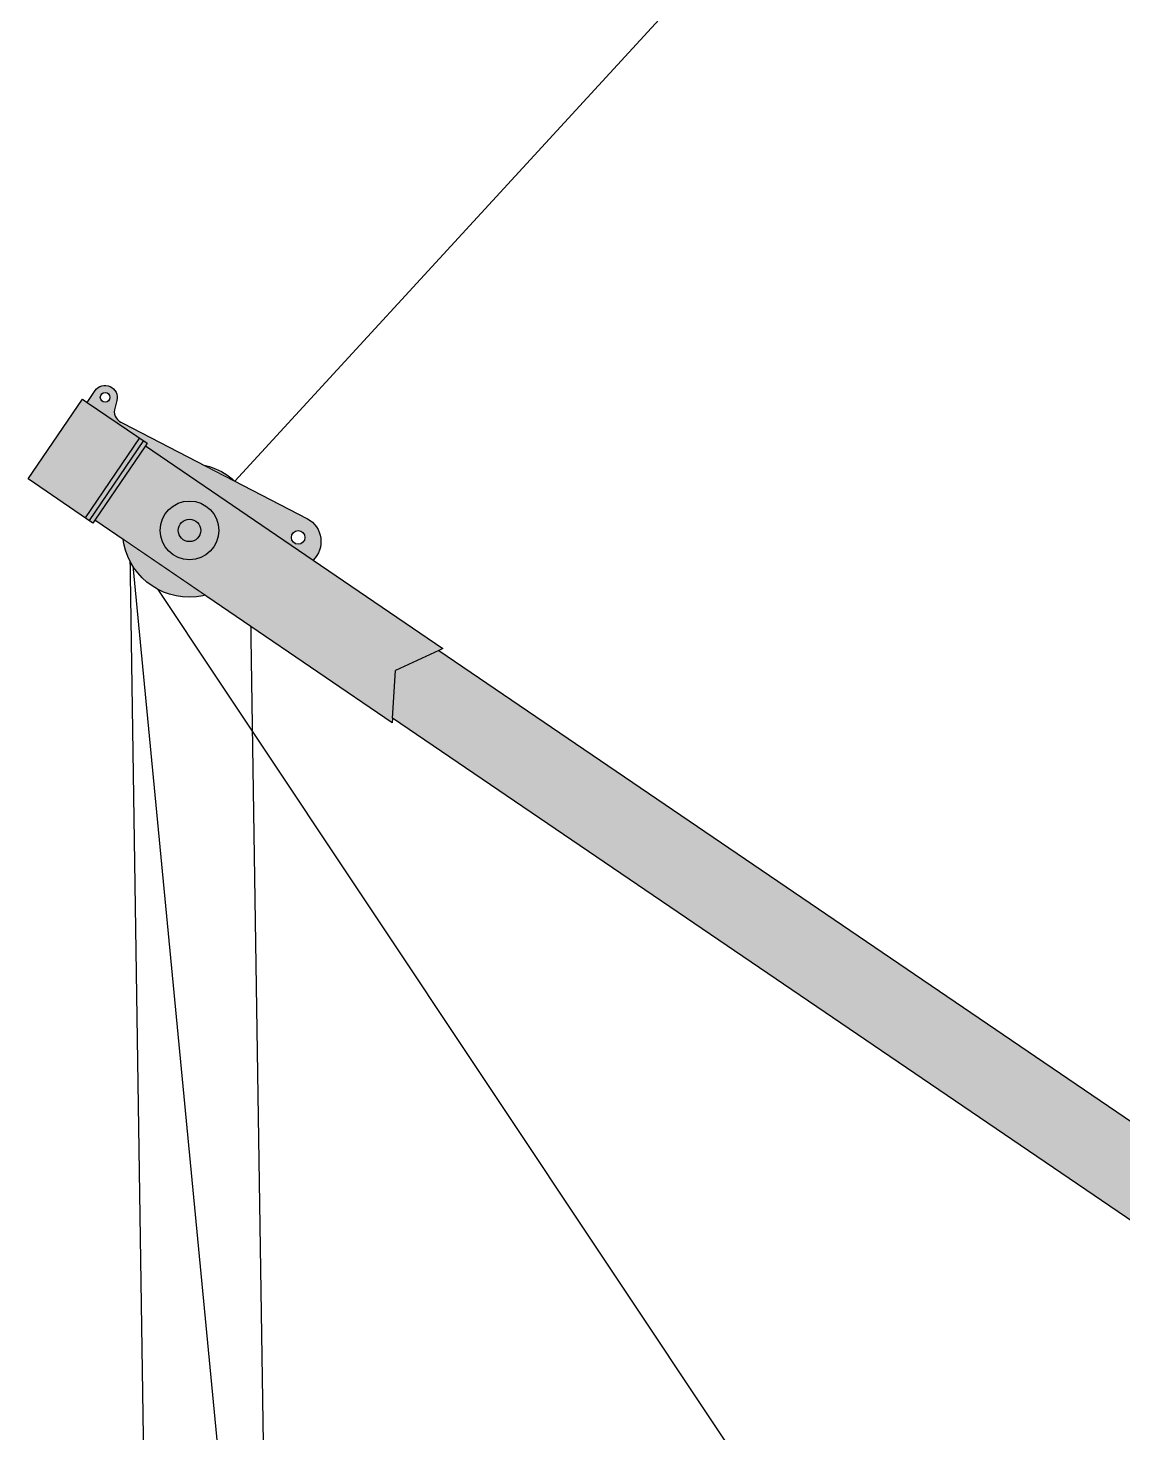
# Model space of a CAD drawing. Header units: millimetres. Extents: x -6554 to 5456, y -10594 to 19581.
# Drawn here: x -6399 to -2802, y 4893 to 9509 of the extents above; entities that cross this region are included whole.
import ezdxf
from ezdxf.enums import TextEntityAlignment as Align

# ---------------------------------------------------------------- set-up
doc = ezdxf.new("R2010")
doc.units = ezdxf.units.MM
doc.set_wipeout_variables(frame=1)
doc.layers.add('Техника. Кран SANY SCC 1800', color=251, linetype='Continuous')
doc.layers.add('Техника. Кран SANY SCC 1800 Штрих', color=7, linetype='Continuous', true_color=0xffe494)
doc.styles.get("Standard").update_dxf_attribs({"font": 'arial.ttf'})

# ---------------------------------------------------------------- blocks, each defined once
blk = doc.blocks.new('BLOCK-20201115.183852')
at = {"color": 0, "linetype": 'ByBlock', "lineweight": -2, "transparency": 16777216}
blk.add_wipeout([(-7285.502687272728, 48.89685912999494), (-7301.735480297988, 95.34768076534465), (-7327.886342861408, 137.02878904222644), (-7362.647092975729, 171.85511028765313), (-7404.278843938727, 198.08447764096445), (-7450.6989911489, 214.4047819575485), (-7499.58539321305, 219.99960932058957), (-7548.4925357452885, 214.58908168169228), (-7594.973866829638, 198.44385760064915), (-7636.704184384485, 172.3715927053313), (-7671.595953070778, 137.67653717947587), (-7697.903732056942, 96.0942913909771), (-7714.311489701153, 49.704983473215634), (-7719.998437283747, 0.8292121013714677), (-7714.680088494877, -48.088040132988226), (-7698.622490699927, -94.5997155817995), (-7672.628916071779, -136.37909420392498), (-7637.999678358422, -171.33618640839586), (-7596.467085429216, -197.72228359189057), (-7550.10878156157, -214.21743628942613), (-7501.243814470736, -219.99648389363483), (-7452.316626270285, -214.77033284360368), (-7405.7747716493195, -198.80041836540977), (-7363.9464803448545, -172.885626324015), (-7328.9241887768985, -138.32232941343182), (-7302.459867109751, -96.83953685196366), (-7285.877377943586, -50.51240168202321), (-7280.00625084281, -1.6584124225310006), (-7280, 4.547473508864641e-13)], dxfattribs=at)
at = {"layer": 'Техника. Кран SANY SCC 1800 Штрих', "true_color": 0xadadad, "transparency": 16777216}
h = blk.add_hatch(color=253, dxfattribs=at)
h.dxf.hatch_style = 1
edge = h.paths.add_edge_path()
edge.add_arc((-7500, 0), 220, 0, 360)
at = {"color": 0, "linetype": 'ByBlock', "lineweight": -2, "transparency": 16777216}
blk.add_circle((-7500, 0), 220, dxfattribs=at)
blk.add_wipeout([(-8014.682305156217, 205.3915074275974), (-8014.682305156217, 205.3915074275974), (-8009.258446934469, 225.39976104274592), (-7994.472023432292, 239.92939045137064), (-7974.371826675512, 245.0019185268493), (-7954.46165657454, 239.22839470789222), (-7940.193280280902, 224.18971495596998), (-7937.798180402704, 218.8298739721531), (-7926.949311261511, 188.76372692053974), (-7926.949311261511, 188.76372692053974), (-7918.657368144166, 177.49678084882453), (-7906.971385924137, 169.80664339898613), (-7893.343185909374, 166.64870755387528), (-7879.46588304716, 168.41530306915138), (-7879.46588304716, 168.4153030691523), (-7200.557668804338, 250.08001739909287), (-7200.557668804338, 250.08001739909287), (-7170.069756537493, 247.26247524371047), (-7142.523446236444, 233.89639403093315), (-7121.442635963422, 211.6916473217061), (-7109.52411616547, 183.48880661347084), (-7108.292579201083, 152.89575748636344), (-7109.195104027613, 147.6574832146389), (-6593.32249239972, 147.6574832146389), (-6601.100612934332, 134.6379953300011), (-443.5866007652812, 134.6379953300011), (-399.66496327572986, 134.76916546371558), (7.231291450249046, 107.36328433668677), (7.231291450249046, 107.36328433668677), (40.70179437698198, 99.61189855681096), (70.02323257481385, 81.70626230205471), (92.20663352080055, 55.47164261457874), (104.9906628477247, 23.582347516609843), (107.07214053648568, -10.71088794328989), (98.23888464782158, -43.91227553601402), (79.39134075200627, -72.6373279601994), (52.45079219297031, -93.95786714229234), (20.16350806067703, -105.70051722809058), (7.23129145025041, -107.36328433668768), (-399.66496327572986, -134.7691654637174), (-443.5866007652812, -134.637995330002), (-6601.100612934332, -134.637995330002), (-6593.32249239972, -147.6574832146398), (-7775.872787618349, -147.6574832146398), (-7775.872787618349, -158.51605995675754), (-8033.6751748357, -158.51605995675754), (-8033.6751748357, 158.51605995675618), (-8014.682305156217, 158.51605995675618)], dxfattribs=at)
at = {"layer": 'Техника. Кран SANY SCC 1800 Штрих', "transparency": 16777216}
h = blk.add_hatch(color=256, dxfattribs=at)
h.dxf.hatch_style = 1
edge = h.paths.add_edge_path(flags=16)
edge.add_arc((-7975.06581505485, 205.3915074275974), 15.86646392164615, 0, 360)
edge = h.paths.add_edge_path(flags=16)
edge.add_arc((-7191.661433955984, 181.6907455063592), 22.40077011164914, 0, 360)
edge = h.paths.add_edge_path(flags=16)
edge.add_arc((0, 0), 53.69784711725636, 0, 360)
edge = h.paths.add_edge_path()
edge.add_line((-8014.682305156217, 158.5160599567571), (-8014.682305156217, 205.3915074275974))
edge.add_arc((-7975.065815053161, 205.3915074179343), 39.61649010305609, 19.82883786893052, 179.9999999860246, ccw=False)
edge.add_line((-7937.798180402704, 218.829873972154), (-7926.949311261511, 188.7637269205406))
edge.add_arc((-7891.338110332688, 206.2871848268218), 39.6891573176628, 206.2007443802663, 287.4053710197222)
edge.add_line((-7879.46588304716, 168.4153030691523), (-7200.557668804338, 250.0800173990938))
edge.add_arc((-7193.064258393421, 164.804547980634), 85.60407048806215, -11.554891780832577, 95.0218522455097, ccw=False)
edge.add_line((-7109.195104027613, 147.6574832146398), (-6593.32249239972, 147.6574832146398))
edge.add_line((-6593.32249239972, 147.6574832146398), (-6601.100612934331, 134.637995330002))
edge.add_line((-6601.100612934331, 134.637995330002), (-443.5866007652803, 134.637995330002))
edge.add_line((-443.5866007652803, 134.637995330002), (-399.664963275729, 134.7691654637165))
edge.add_line((-399.664963275729, 134.7691654637165), (7.231291450249046, 107.3632843366868))
edge.add_arc((9.272582701669307e-13, -6.125763850845629e-14), 107.6065351156643, -86.14674924148932, 86.14674924149028, ccw=False)
edge.add_line((7.231291450250865, -107.3632843366868), (-399.664963275729, -134.7691654637165))
edge.add_line((-399.664963275729, -134.7691654637165), (-443.5866007652803, -134.637995330002))
edge.add_line((-443.5866007652803, -134.637995330002), (-6601.100612934331, -134.637995330002))
edge.add_line((-6601.100612934331, -134.637995330002), (-6593.32249239972, -147.6574832146398))
edge.add_line((-6593.32249239972, -147.6574832146398), (-7775.872787618349, -147.6574832146398))
edge.add_line((-7775.872787618349, -147.6574832146398), (-7775.872787618349, -158.5160599567571))
edge.add_line((-7775.872787618349, -158.5160599567571), (-8033.6751748357, -158.5160599567571))
edge.add_line((-8033.6751748357, -158.5160599567571), (-8033.6751748357, 158.5160599567571))
edge.add_line((-8033.6751748357, 158.5160599567571), (-8014.682305156217, 158.5160599567571))
at = {"color": 0, "linetype": 'ByBlock', "lineweight": -2, "transparency": 16777216}
for p, q in [((-7806.703910582912, 158.5160599567571), (-7806.703910582912, -158.5160599567571)), ((-7791.119145924264, 158.5160599567571), (-7791.119145924264, -158.5160599567571)), ((-7775.872787618349, 147.6574832146398), (-7775.872787618349, -147.6574832146398))]:
    blk.add_line(p, q, dxfattribs=at)
blk.add_lwpolyline([(-8014.682305156217, 158.5160599567571), (-8014.682305156217, 205.3915074275974, -0.8403731032284865), (-7937.798180402704, 218.829873972154), (-7926.949311261511, 188.7637269205406, 0.369934182351435), (-7879.46588304716, 168.4153030691523), (-7200.557668804338, 250.0800173990938, -0.5017276483407153), (-7109.195104027613, 147.6574832146398), (-6593.32249239972, 147.6574832146398), (-6601.100612934331, 134.637995330002), (-443.5866007652803, 134.637995330002), (-399.664963275729, 134.7691654637165), (7.231291450249046, 107.3632843366868, -0.9349121935450737), (7.231291450250865, -107.3632843366868), (-399.664963275729, -134.7691654637165), (-443.5866007652803, -134.637995330002), (-6601.100612934331, -134.637995330002), (-6593.32249239972, -147.6574832146398), (-7775.872787618349, -147.6574832146398), (-7775.872787618349, -158.5160599567571), (-8033.6751748357, -158.5160599567571), (-8033.6751748357, 158.5160599567571)], format="xyb", close=True, dxfattribs=at)
for points in [[(-8033.6751748357, 158.5160599567571), (-8014.682305156217, 158.5160599567571)], [(-8014.682305156217, 158.5160599567571), (-7775.872787618349, 158.5160599567571), (-7775.872787618349, 147.6574832146398), (-7109.195104027613, 147.6574832146398)], [(-6601.100612934331, 134.637995330002), (-6681.536231101068, 0)], [(-6601.100612934331, -134.637995330002), (-6681.536231101068, 0)]]:
    blk.add_lwpolyline(points, dxfattribs=at)
for centre, radius in [((-7975.06581505485, 205.3915074275974), 15.86646392164615), ((-7191.661433955984, 181.6907455063592), 22.40077011164914), ((-7500, 0), 96.45413005828819), ((-7500, 0), 36.85944453347041)]:
    blk.add_circle(centre, radius, dxfattribs=at)
blk = doc.blocks.new('*U91')
at = {"color": 0, "linetype": 'ByBlock', "lineweight": -2, "transparency": 16777216}
for points in [[(3358.288604571439, 17236.11325050309), (-5514.977255276123, 7581.641255827397)], [(-5244.280865919945, 2722.963741350107), (-5711.398203150689, 7578.640388334039)], [(-5722.508846913501, 7541.562718716963), (-2552.38190235997, 2782.650159162144)]]:
    blk.add_lwpolyline(points, dxfattribs=at)
blk.add_lwpolyline([(-5318.556307401556, 7584.642123320758), (-5244.280865919945, 2722.963741350107), (-5637.122761669079, 2716.96200636339), (-5711.398203150689, 7578.640388334039)], close=True, dxfattribs=at)
at = {"layer": 'Defpoints', "color": 250, "linetype": 'ByBlock', "lineweight": -2, "transparency": 16777216, "width": 0.8}
blk.add_attdef('МАРКА', text='', height=250, dxfattribs=at).set_placement((-3560.361426637033, 2072.499801215403), align=Align.MIDDLE_CENTER)
at = {"color": 0, "linetype": 'ByBlock', "lineweight": -2, "transparency": 16777216, "rotation": 325.7669504650943}
blk.add_blockref('BLOCK-20201115.183852', (685.6943494574093, 3362.438528978264), dxfattribs=at)

msp = doc.modelspace()

# ---------------------------------------------------------------- block references
at = {"layer": 'Техника. Кран SANY SCC 1800', "transparency": 16777216}
msp.add_blockref('*U91', (-354.0914900682637, 276.6018240405383), dxfattribs=at)

doc.saveas('drawing.dxf')
